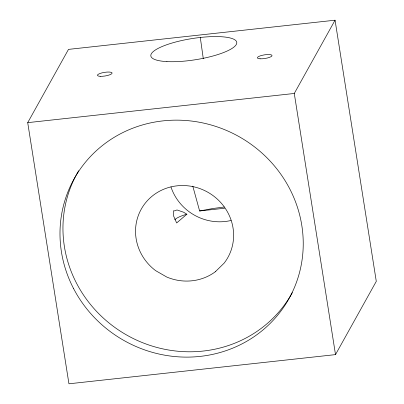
<?xml version="1.0" encoding="UTF-8"?>
<svg xmlns="http://www.w3.org/2000/svg" width="404" height="404" viewBox="0 0 404 404"><rect width="100%" height="100%" fill="white"/><g stroke="black" fill="none" stroke-linecap="round" stroke-linejoin="round"><path stroke-width="0.61" d="M27.714 122.649L68.493 49.384L335.057 20.2L376.286 281.351L335.507 354.616L68.943 383.8L27.714 122.649L294.279 93.465L335.057 20.2M186.885 214.216L176.644 222.958L173.614 216.014L173.523 210.772L174.614 210.868L176.987 209.959L183.573 212.216L186.885 214.216L183.977 215.074A43.4 7.131 -8 0 0 174.786 219.726M192.804 186.183L199.621 210.974L212.999 208.494L224.215 207.02M199.621 210.974L224.558 208.247M294.279 93.465L335.507 354.616M200.293 37.456L203.283 58.651M292.314 292.663A123.008 117.054 29.1 0 1 128.982 336.315A123.008 117.054 29.1 0 1 75.967 175.558M76.255 175.018A123.008 117.054 29.1 0 1 78.664 170.751M231.032 220.483A49.601 47.197 29.1 0 1 170.953 186.931M215.605 271.473L215.302 271.771A49.601 47.197 29.1 0 1 166.837 277.078L155.606 270.63A49.601 47.197 29.1 0 1 145.006 203.48A49.601 47.197 29.1 0 1 213.544 195.975A49.601 47.197 29.1 0 1 224.149 263.125L215.605 271.473M260.095 58.802A7.439 1.833 -9 0 0 271.963 55.878A7.439 1.833 -9 0 0 262.019 55.343A7.439 1.833 -9 0 0 260.095 58.802M100.157 76.311A7.439 1.833 -9 0 0 112.024 73.387A7.439 1.833 -9 0 0 102.081 72.851A7.439 1.833 -9 0 0 100.157 76.311M166.913 61.6A43.491 10.716 -9 0 0 236.279 44.501A43.491 10.716 -9 0 0 178.149 41.375A43.491 10.716 -9 0 0 166.913 61.6M73.483 288.395A123.008 117.054 29.1 0 0 283.906 306.873A123.008 117.054 29.1 0 0 187.446 120.624A123.008 117.054 29.1 0 0 73.483 288.395"/></g></svg>
